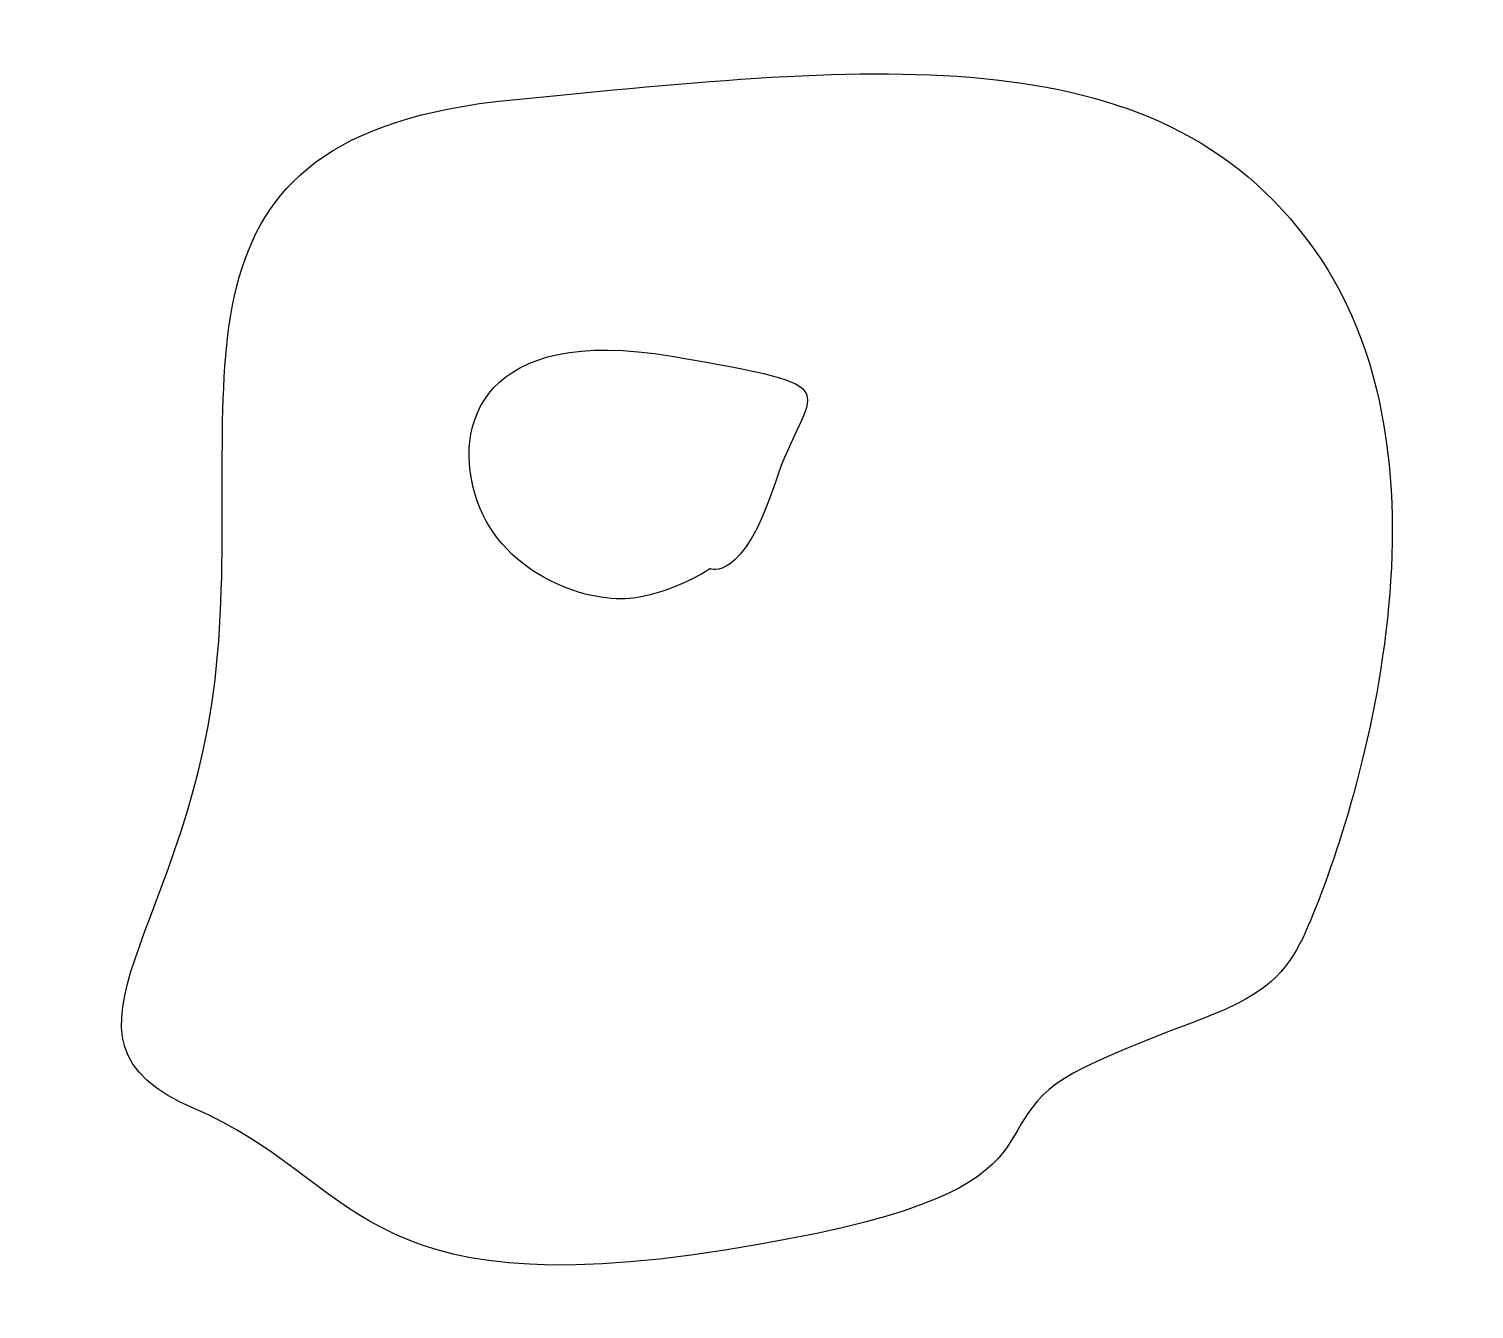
# Model space of a CAD drawing. Extents: x 94.8 to 116.4, y 138.9 to 158.
import ezdxf

# ---------------------------------------------------------------- set-up
doc = ezdxf.new("R2010")
doc.units = 0
doc.layers.add('LAYER_1', color=160, linetype='Continuous')

msp = doc.modelspace()

# ---------------------------------------------------------------- linework, layer by layer
at = {"layer": 'LAYER_1', "color": 7}
for points, knots in [([(113.892, 144.468), (114.421, 145.592), (116.449, 151.17), (114.156, 154.61), (111.863, 158.05), (107.542, 157.52), (102.074, 156.991), (96.606, 156.462), (98.017, 152.846), (97.664, 148.701), (97.311, 144.556), (94.842, 142.968), (97.311, 141.91), (99.781, 140.852), (99.692, 138.911), (105.249, 139.793), (110.805, 140.675), (108.776, 141.645), (110.629, 142.527), (112.481, 143.409), (113.363, 143.343), (113.892, 144.468)], [0, 0, 0, 0, 1, 1, 1, 2, 2, 2, 3, 3, 3, 4, 4, 4, 5, 5, 5, 6, 6, 6, 7, 7, 7, 7]), ([(105.028, 149.98), (105.028, 149.98), (105.513, 149.759), (105.998, 151.259), (106.483, 152.758), (107.277, 152.67), (104.455, 153.155), (101.633, 153.64), (101.148, 152.141), (101.545, 150.994), (101.941, 149.848), (103.264, 149.451), (103.882, 149.539), (104.499, 149.627), (105.028, 149.98), (105.028, 149.98)], [0, 0, 0, 0, 1, 1, 1, 2, 2, 2, 3, 3, 3, 4, 4, 4, 5, 5, 5, 5])]:
    msp.add_open_spline(points, degree=3, knots=knots, dxfattribs=at)

doc.saveas('drawing.dxf')
